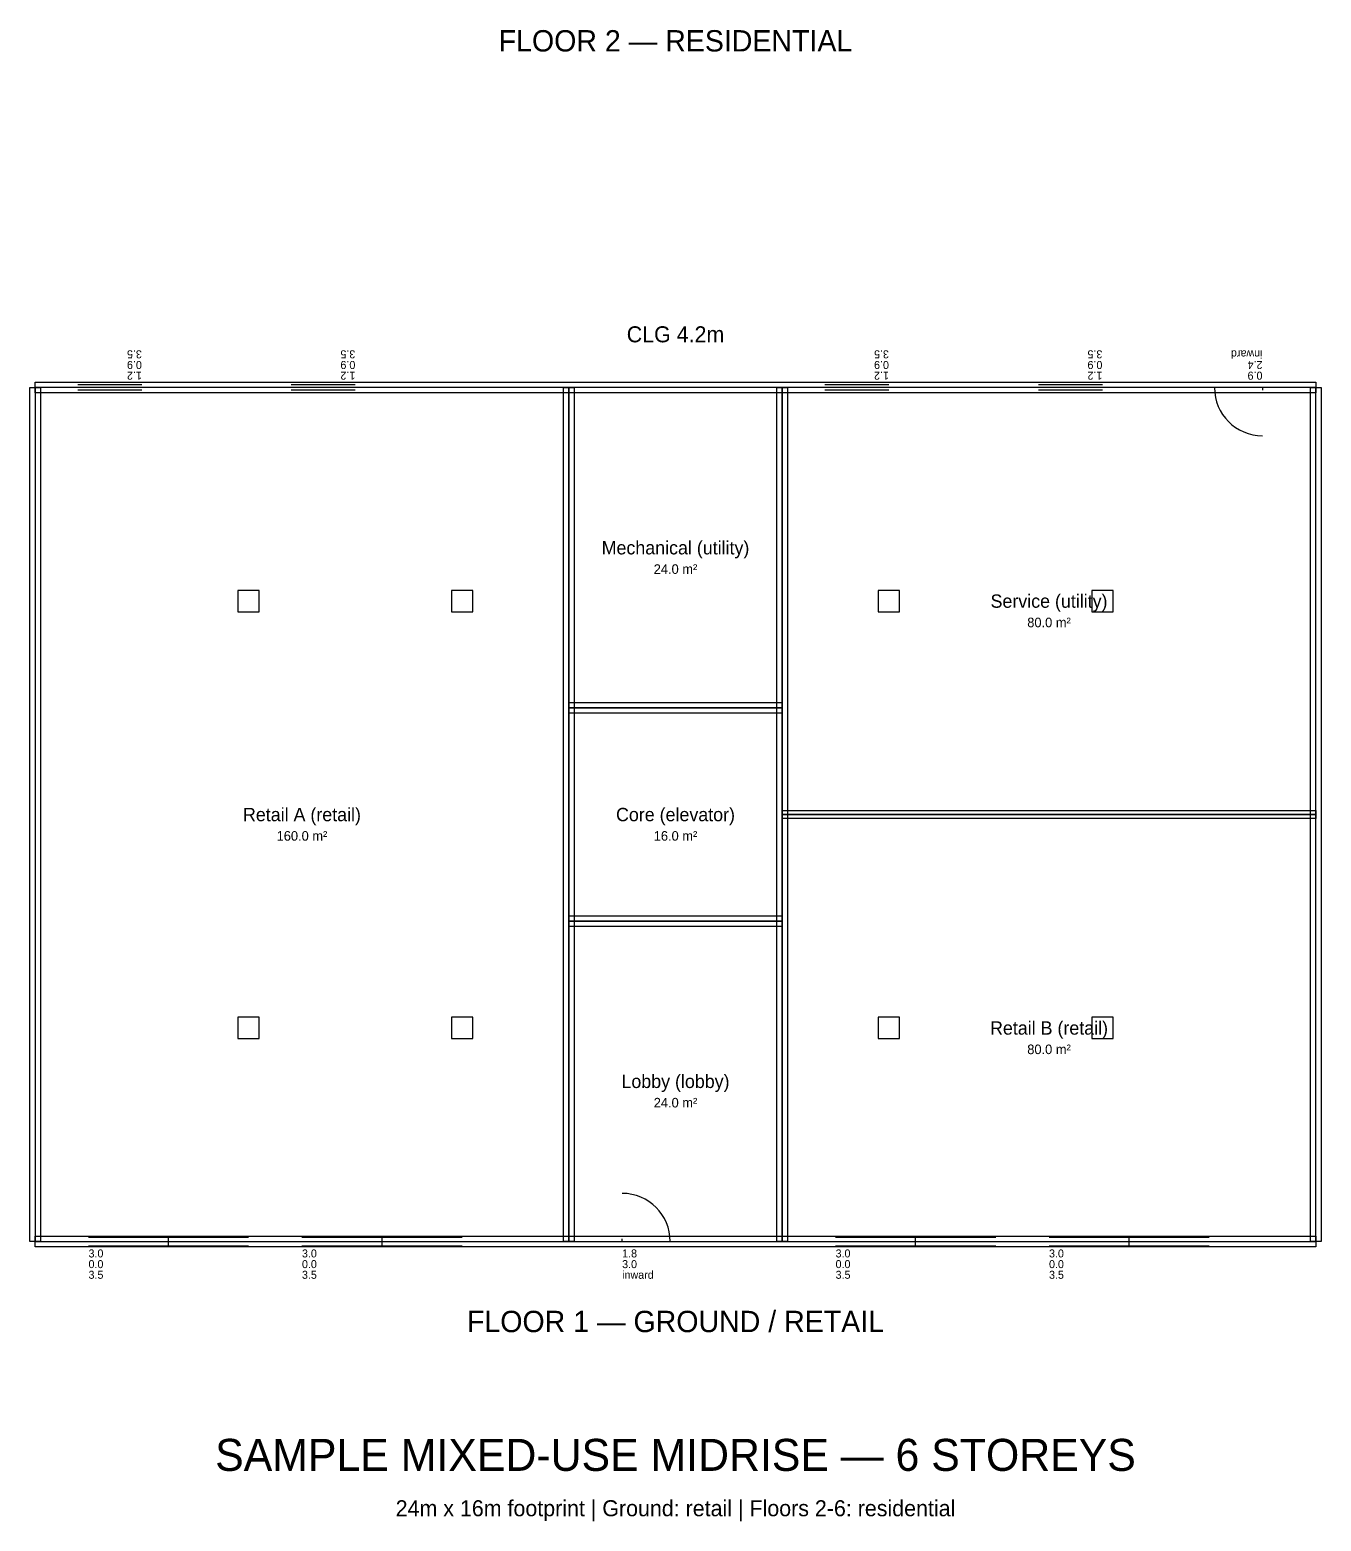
# Model space of a CAD drawing. Header units: metres. Extents: x 0 to 24, y -5 to 138.
# Drawn here: x -0.1 to 24.1, y -5.24 to 22.71 of the extents above; entities that cross this region are included whole.
import ezdxf
from ezdxf.enums import TextEntityAlignment as Align

# ---------------------------------------------------------------- set-up
doc = ezdxf.new("R2010")
doc.units = ezdxf.units.M
for name, color, linetype in [('A-ANNO-CLG', 9, 'Continuous'), ('A-ANNO-FLOR', 7, 'Continuous'), ('A-DOOR', 1, 'Continuous'), ('A-ROOM-AREA', 2, 'Continuous'), ('A-ROOM-BDRY', 3, 'Continuous'), ('A-ROOM-NAME', 2, 'Continuous'), ('A-WALL-EXTR', 7, 'Continuous'), ('A-WALL-PART', 8, 'Continuous'), ('A-WALL-STRC', 5, 'Continuous'), ('A-WINDOW', 4, 'Continuous'), ('S-COLS', 5, 'Continuous')]:
    doc.layers.add(name, color=color, linetype=linetype)

# ---------------------------------------------------------------- blocks, each defined once
blk = doc.blocks.new('WINDOW-STOREFRONT')
at = {"layer": 'A-WINDOW'}
for p, q in [((0, 0.08), (3, 0.08)), ((1.5, -0.08), (1.5, 0.08)), ((0, -0.08), (3, -0.08))]:
    blk.add_line(p, q, dxfattribs=at)
at = {"layer": 'A-WINDOW', "color": 4}
blk.add_line((0, 0), (3, 0), dxfattribs=at)
at = {"layer": 'A-WINDOW'}
for tag, p in [('WIDTH_M', (0, -0.3)), ('SILL_HEIGHT_M', (0, -0.5)), ('HEAD_HEIGHT_M', (0, -0.7))]:
    blk.add_attdef(tag, p, '', height=0.15, dxfattribs=at)
blk = doc.blocks.new('WINDOW-STD')
at = {"layer": 'A-WINDOW'}
for p, q in [((0, 0.05), (1.2, 0.05)), ((0, -0.05), (1.2, -0.05))]:
    blk.add_line(p, q, dxfattribs=at)
at = {"layer": 'A-WINDOW', "color": 4}
blk.add_line((0, 0), (1.2, 0), dxfattribs=at)
at = {"layer": 'A-WINDOW'}
for tag, p in [('WIDTH_M', (0, -0.3)), ('SILL_HEIGHT_M', (0, -0.5)), ('HEAD_HEIGHT_M', (0, -0.7))]:
    blk.add_attdef(tag, p, '', height=0.15, dxfattribs=at)
blk = doc.blocks.new('DOOR-SINGLE')
at = {"layer": 'A-DOOR'}
for q in [(0, 0.05), (0.9, 0)]:
    blk.add_line((0, 0), q, dxfattribs=at)
blk.add_arc((0, 0), 0.9, 0, 90, dxfattribs=at)
for tag, p in [('WIDTH_M', (0, -0.3)), ('SWING', (0, -0.7)), ('HEAD_HEIGHT_M', (0, -0.5))]:
    blk.add_attdef(tag, p, '', height=0.15, dxfattribs=at)

msp = doc.modelspace()

# ---------------------------------------------------------------- linework, layer by layer
at = {"layer": 'A-ROOM-BDRY'}
for points in [[(0, 0), (10, 0), (10, 16), (0, 16)], [(10, 10), (14, 10), (14, 16), (10, 16)], [(14, 8), (24, 8), (24, 16), (14, 16)], [(10, 6), (14, 6), (14, 10), (10, 10)], [(14, 0), (24, 0), (24, 8), (14, 8)], [(10, 0), (14, 0), (14, 6), (10, 6)]]:
    msp.add_lwpolyline(points, close=True, dxfattribs=at)
at = {"layer": 'A-WALL-EXTR'}
for points in [[(0.1, 16), (0.1, 0), (-0.1, 0), (-0.1, 16)], [(24, 15.9), (0, 15.9), (0, 16.1), (24, 16.1)], [(23.9, 0), (23.9, 16), (24.1, 16), (24.1, 0)], [(0, 0.1), (24, 0.1), (24, -0.1), (0, -0.1)]]:
    msp.add_lwpolyline(points, close=True, dxfattribs=at)
at = {"layer": 'A-WALL-PART'}
msp.add_lwpolyline([(14, 8.075), (24, 8.075), (24, 7.925), (14, 7.925)], close=True, dxfattribs=at)
at = {"layer": 'A-WALL-STRC'}
for points in [[(9.9, 0), (9.9, 16), (10.1, 16), (10.1, 0)], [(13.9, 0), (13.9, 16), (14.1, 16), (14.1, 0)], [(10, 10.1), (14, 10.1), (14, 9.9), (10, 9.9)], [(10, 6.1), (14, 6.1), (14, 5.9), (10, 5.9)]]:
    msp.add_lwpolyline(points, close=True, dxfattribs=at)
at = {"layer": 'S-COLS'}
for points in [[(3.8, 11.8), (4.2, 11.8), (4.2, 12.2), (3.8, 12.2)], [(7.8, 11.8), (8.2, 11.8), (8.2, 12.2), (7.8, 12.2)], [(15.8, 11.8), (16.2, 11.8), (16.2, 12.2), (15.8, 12.2)], [(19.8, 11.8), (20.2, 11.8), (20.2, 12.2), (19.8, 12.2)], [(3.8, 3.8), (4.2, 3.8), (4.2, 4.2), (3.8, 4.2)], [(7.8, 3.8), (8.2, 3.8), (8.2, 4.2), (7.8, 4.2)], [(15.8, 3.8), (16.2, 3.8), (16.2, 4.2), (15.8, 4.2)], [(19.8, 3.8), (20.2, 3.8), (20.2, 4.2), (19.8, 4.2)]]:
    msp.add_lwpolyline(points, close=True, dxfattribs=at)

# ---------------------------------------------------------------- block references
at = {"layer": 'A-DOOR', "rotation": 180}
msp.add_blockref('DOOR-SINGLE', (23, 16), dxfattribs=at).add_auto_attribs({'WIDTH_M': '0.9', 'HEAD_HEIGHT_M': '2.4', 'SWING': 'inward'})
at = {"layer": 'A-DOOR'}
msp.add_blockref('DOOR-SINGLE', (11, 0), dxfattribs=at).add_auto_attribs({'WIDTH_M': '1.8', 'HEAD_HEIGHT_M': '3.0', 'SWING': 'inward'})
at = {"layer": 'A-WINDOW', "rotation": 180}
for p in [(2, 16), (6, 16), (16, 16), (20, 16)]:
    msp.add_blockref('WINDOW-STD', p, dxfattribs=at).add_auto_attribs({'WIDTH_M': '1.2', 'SILL_HEIGHT_M': '0.9', 'HEAD_HEIGHT_M': '3.5'})
at = {"layer": 'A-WINDOW'}
for p in [(1, 0), (5, 0), (15, 0), (19, 0)]:
    msp.add_blockref('WINDOW-STOREFRONT', p, dxfattribs=at).add_auto_attribs({'WIDTH_M': '3.0', 'SILL_HEIGHT_M': '0.0', 'HEAD_HEIGHT_M': '3.5'})

# ---------------------------------------------------------------- texts
at = {"layer": 'A-ANNO-CLG'}
msp.add_text('CLG 4.2m', height=0.3, dxfattribs=at).set_placement((12, 17), align=Align.MIDDLE_CENTER)
at = {"layer": 'A-ANNO-FLOR'}
for s, height, p in [('FLOOR 2 — RESIDENTIAL', 0.4, (12, 22.5)), ('FLOOR 1 — GROUND / RETAIL', 0.4, (12, -1.5)), ('SAMPLE MIXED-USE MIDRISE — 6 STOREYS', 0.6, (12, -4)), ('24m x 16m footprint | Ground: retail | Floors 2-6: residential', 0.3, (12, -5))]:
    msp.add_text(s, height=height, dxfattribs=at).set_placement(p, align=Align.MIDDLE_CENTER)
at = {"layer": 'A-ROOM-AREA'}
for s, p in [('24.0 m²', (12, 12.6)), ('80.0 m²', (19, 11.6)), ('160.0 m²', (5, 7.6)), ('16.0 m²', (12, 7.6)), ('80.0 m²', (19, 3.6)), ('24.0 m²', (12, 2.6))]:
    msp.add_text(s, height=0.18, dxfattribs=at).set_placement(p, align=Align.MIDDLE_CENTER)
at = {"layer": 'A-ROOM-NAME'}
for s, p in [('Mechanical (utility)', (12, 13)), ('Service (utility)', (19, 12)), ('Retail A (retail)', (5, 8)), ('Core (elevator)', (12, 8)), ('Retail B (retail)', (19, 4)), ('Lobby (lobby)', (12, 3))]:
    msp.add_text(s, height=0.25, dxfattribs=at).set_placement(p, align=Align.MIDDLE_CENTER)

doc.saveas('drawing.dxf')
